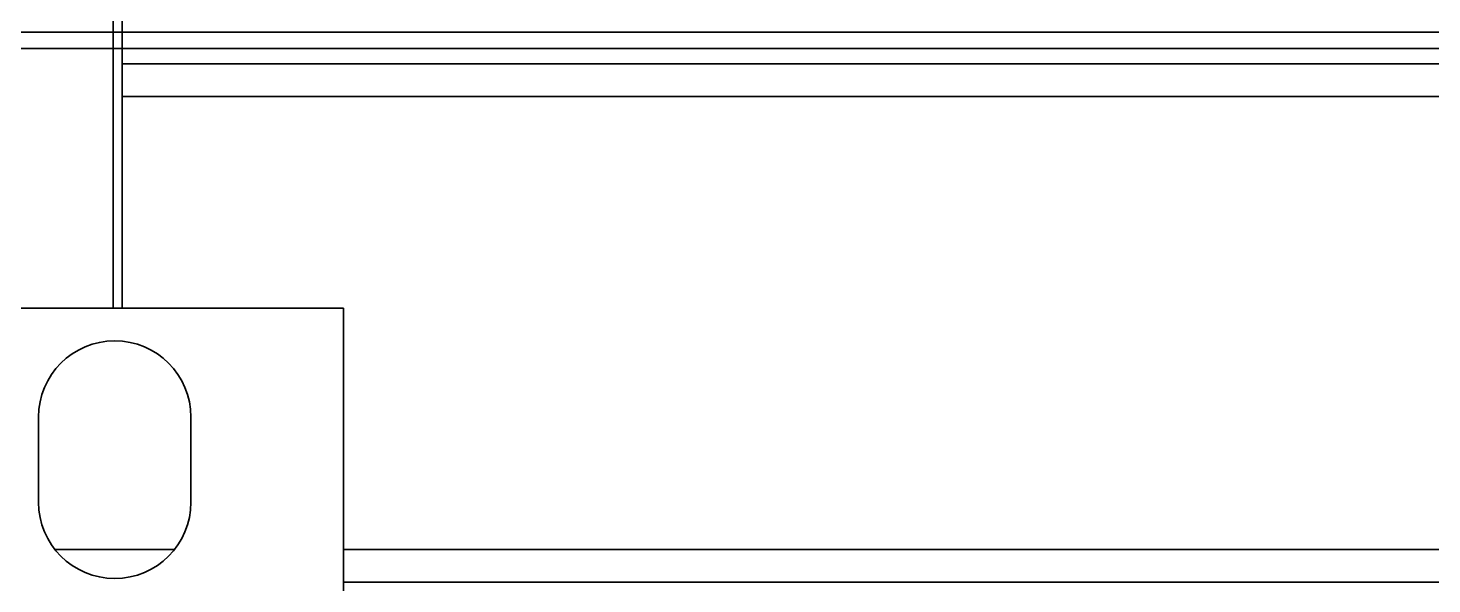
# Model space of a CAD drawing. Header units: millimetres. Extents: x 32496 to 166256, y 3504 to 23939.
# Drawn here: x 92074.3 to 92544.1, y 19901.7 to 20087.6 of the extents above; entities that cross this region are included whole.
import ezdxf

# ---------------------------------------------------------------- set-up
doc = ezdxf.new("R2010")
doc.units = ezdxf.units.MM
doc.layers.get('0').update_dxf_attribs({"lineweight": 35})

# ---------------------------------------------------------------- blocks, each defined once
blk = doc.blocks.new('8-1250')
at = {"linetype": 'Continuous'}
for p, q in [((-7860.13, -34766.29), (-7860.13, -32152.29)), ((-7857.13, -34766.29), (-7857.13, -34040.26)), ((3761.37, -34674.01), (-7907.13, -34674.01)), ((3761.37, -34679.48), (-7907.13, -34679.48)), ((3115.87, -34684.6), (-7857.13, -34684.6)), ((3115.87, -34695.54), (-7857.13, -34695.54)), ((-7961.13, -34766.29), (-7783.13, -34766.29)), ((-7783.13, -34766.29), (-7783.13, -34884.29)), ((-7885.13, -34831.29), (-7885.13, -34802.79)), ((-7834.13, -34802.79), (-7834.13, -34831.29)), ((-7839.7, -34847.03), (-7879.56, -34847.03)), ((4052.87, -34847.03), (-7783.13, -34847.03)), ((4052.87, -34857.98), (-7783.13, -34857.98))]:
    blk.add_line(p, q, dxfattribs=at)
for centre, start, end in [((-7859.63, -34802.79), 0, 180), ((-7859.63, -34831.29), 180, 0)]:
    blk.add_arc(centre, 25.5, start, end, dxfattribs=at)

msp = doc.modelspace()

# ---------------------------------------------------------------- block references
at = {"color": 6}
msp.add_blockref('8-1250', (99962.893, 54760.291), dxfattribs=at)

doc.saveas('drawing.dxf')
